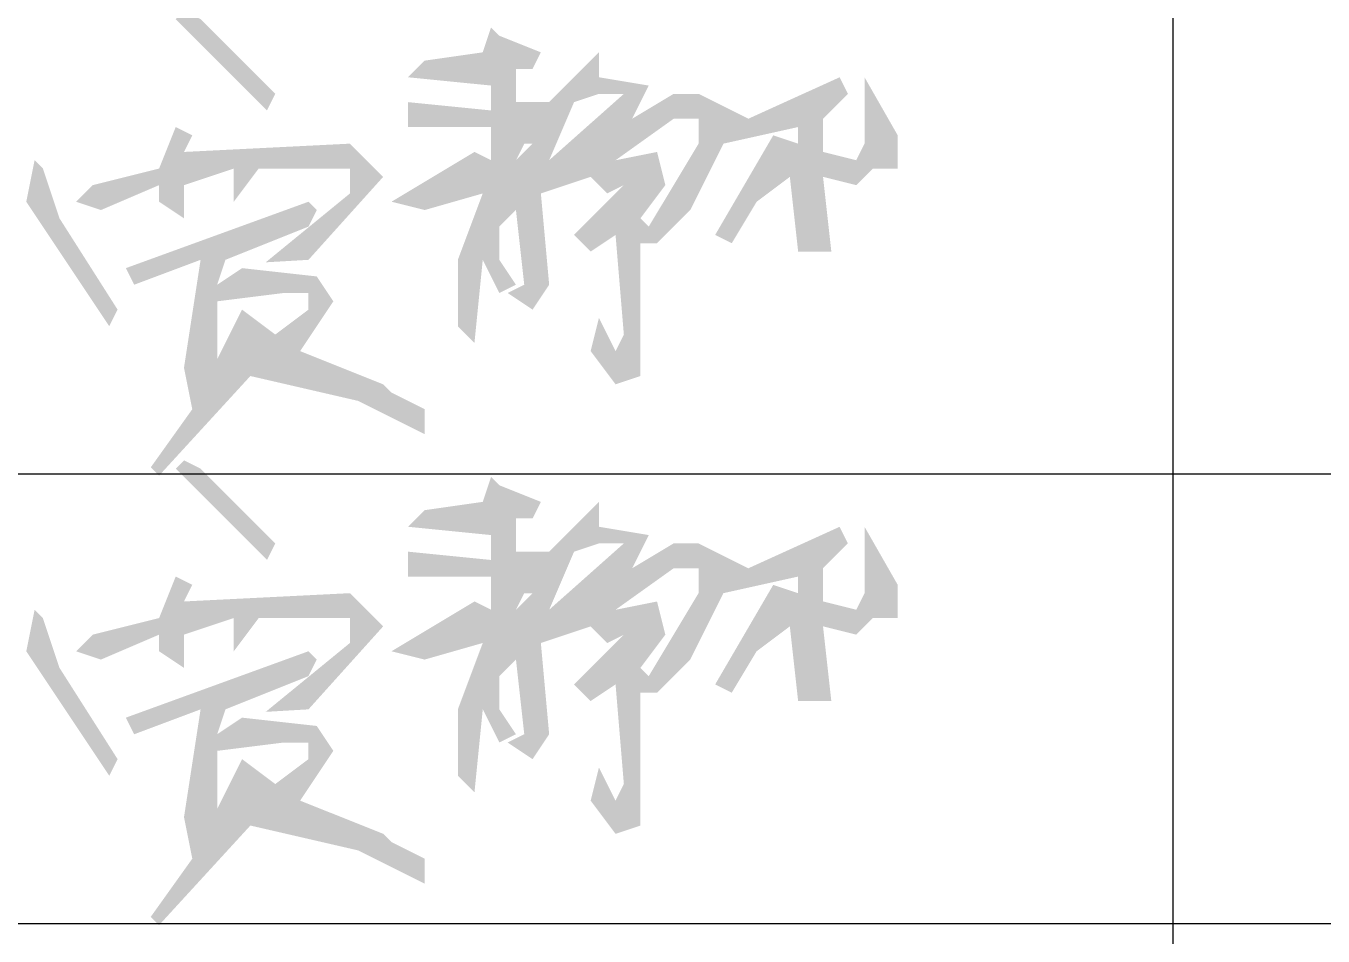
# Model space of a CAD drawing. Extents: x 5205853 to 5320510, y -422737 to -363337.
# Drawn here: x 5303351 to 5305226, y -420106 to -418789 of the extents above; entities that cross this region are included whole.
import ezdxf

# ---------------------------------------------------------------- set-up
doc = ezdxf.new("R2010")
doc.units = 0
doc.header["$LTSCALE"] = 1000
doc.header["$MEASUREMENT"] = 0
doc.layers.get('0').update_dxf_attribs({"linetype": 'CONTINUOUS'})

msp = doc.modelspace()

# ---------------------------------------------------------------- hatches: boundary and pattern name
h = msp.add_hatch(color=0)
h.dxf.hatch_style = 1
h.paths.add_polyline_path([(5303603.4, -418779.7), (5303579.4, -418767.7), (5303567.4, -418779.7), (5303699.4, -418911.7), (5303711.4, -418887.7)])
h = msp.add_hatch(color=0)
h.dxf.hatch_style = 1
h.paths.add_polyline_path([(5304095.4, -418827.7), (5304035.4, -418803.7), (5304023.4, -418791.7), (5304011.4, -418827.7), (5303927.4, -418839.7), (5303903.4, -418863.7), (5304023.4, -418875.7), (5304023.4, -418911.7), (5303903.4, -418899.7), (5303903.4, -418935.7), (5304023.4, -418935.7), (5304023.4, -418983.7), (5303999.4, -418971.7), (5303879.4, -419043.7), (5303927.4, -419055.7), (5304011.4, -419031.7), (5303975.4, -419127.7), (5303975.4, -419223.7), (5303999.4, -419247.7), (5304011.4, -419127.7), (5304035.4, -419175.7), (5304059.4, -419163.7), (5304035.4, -419127.7), (5304035.4, -419079.7), (5304059.4, -419055.7), (5304071.4, -419163.7), (5304047.4, -419175.7), (5304083.4, -419199.7), (5304107.4, -419163.7), (5304095.4, -419031.7), (5304167.4, -419007.7), (5304191.4, -419031.7), (5304215.4, -419019.7), (5304143.4, -419091.7), (5304167.4, -419115.7), (5304203.4, -419091.7), (5304215.4, -419235.7), (5304203.4, -419259.7), (5304179.4, -419211.7), (5304167.4, -419259.7), (5304203.4, -419307.7), (5304239.4, -419295.7), (5304239.4, -419103.7), (5304263.4, -419103.7), (5304311.4, -419055.7), (5304359.4, -418959.7), (5304467.4, -418935.7), (5304467.4, -418959.7), (5304431.4, -418947.7), (5304347.4, -419091.7), (5304371.4, -419103.7), (5304407.4, -419043.7), (5304455.4, -419007.7), (5304467.4, -419115.7), (5304515.4, -419115.7), (5304503.4, -419007.7), (5304551.4, -419019.7), (5304575.4, -418995.7), (5304611.4, -418995.7), (5304611.4, -418947.7), (5304563.4, -418863.7), (5304563.4, -418959.7), (5304551.4, -418983.7), (5304503.4, -418971.7), (5304503.4, -418923.7), (5304539.4, -418887.7), (5304527.4, -418863.7), (5304395.4, -418923.7), (5304323.4, -418887.7), (5304287.4, -418887.7), (5304227.4, -418923.7), (5304251.4, -418875.7), (5304179.4, -418863.7), (5304179.4, -418827.7), (5304107.4, -418899.7), (5304059.4, -418899.7), (5304059.4, -418851.7), (5304083.4, -418851.7)])
h.paths.add_polyline_path([(5304071.4, -418959.7), (5304083.4, -418959.7), (5304059.4, -418983.7)], flags=16)
h.paths.add_polyline_path([(5304143.4, -418899.7), (5304179.4, -418887.7), (5304215.4, -418887.7), (5304107.4, -418983.7)], flags=16)
h.paths.add_polyline_path([(5304203.4, -418983.7), (5304287.4, -418923.7), (5304323.4, -418923.7), (5304323.4, -418959.7), (5304251.4, -419079.7), (5304239.4, -419067.7), (5304275.4, -419019.7), (5304263.4, -418971.7)], flags=16)
h = msp.add_hatch(color=0)
h.dxf.hatch_style = 1
h.paths.add_polyline_path([(5303399.4, -419067.7), (5303375.4, -418995.7), (5303363.4, -418983.7), (5303351.4, -419043.7), (5303471.4, -419223.7), (5303483.4, -419199.7)])
h.paths.add_polyline_path([(5303543.4, -419019.7), (5303543.4, -419043.7), (5303579.4, -419067.7), (5303579.4, -419019.7), (5303651.4, -418995.7), (5303651.4, -419043.7), (5303687.4, -418995.7), (5303819.4, -418995.7), (5303819.4, -419031.7), (5303697.6, -419131.3), (5303759.4, -419127.7), (5303867.4, -419007.7), (5303819.4, -418959.7), (5303579.4, -418971.7), (5303591.4, -418947.7), (5303567.4, -418935.7), (5303543.4, -418995.7), (5303447.4, -419019.7), (5303423.4, -419043.7), (5303459.4, -419055.7)])
h.paths.add_polyline_path([(5303759.4, -419079.7), (5303771.4, -419055.7), (5303759.4, -419043.7), (5303495.4, -419139.7), (5303507.4, -419163.7), (5303603.4, -419127.7), (5303579.4, -419283.7), (5303591.4, -419343.7), (5303531.4, -419427.7), (5303543.4, -419439.7), (5303675.4, -419295.7), (5303831.4, -419331.7), (5303927.4, -419379.7), (5303927.4, -419343.7), (5303879.4, -419319.7), (5303867.4, -419307.7), (5303747.4, -419259.7), (5303795.4, -419187.7), (5303771.4, -419151.7), (5303663.4, -419139.7), (5303627.4, -419163.7), (5303639.4, -419127.7)])
h.paths.add_polyline_path([(5303627.4, -419187.7), (5303723.4, -419175.7), (5303759.4, -419175.7), (5303759.4, -419199.7), (5303711.4, -419235.7), (5303663.4, -419199.7), (5303627.4, -419271.7)], flags=16)
h = msp.add_hatch(color=0)
h.dxf.hatch_style = 1
h.paths.add_polyline_path([(5303603.4, -419429.7), (5303579.4, -419417.7), (5303567.4, -419429.7), (5303699.4, -419561.7), (5303711.4, -419537.7)])
h = msp.add_hatch(color=0)
h.dxf.hatch_style = 1
h.paths.add_polyline_path([(5304095.4, -419477.7), (5304035.4, -419453.7), (5304023.4, -419441.7), (5304011.4, -419477.7), (5303927.4, -419489.7), (5303903.4, -419513.7), (5304023.4, -419525.7), (5304023.4, -419561.7), (5303903.4, -419549.7), (5303903.4, -419585.7), (5304023.4, -419585.7), (5304023.4, -419633.7), (5303999.4, -419621.7), (5303879.4, -419693.7), (5303927.4, -419705.7), (5304011.4, -419681.7), (5303975.4, -419777.7), (5303975.4, -419873.7), (5303999.4, -419897.7), (5304011.4, -419777.7), (5304035.4, -419825.7), (5304059.4, -419813.7), (5304035.4, -419777.7), (5304035.4, -419729.7), (5304059.4, -419705.7), (5304071.4, -419813.7), (5304047.4, -419825.7), (5304083.4, -419849.7), (5304107.4, -419813.7), (5304095.4, -419681.7), (5304167.4, -419657.7), (5304191.4, -419681.7), (5304215.4, -419669.7), (5304143.4, -419741.7), (5304167.4, -419765.7), (5304203.4, -419741.7), (5304215.4, -419885.7), (5304203.4, -419909.7), (5304179.4, -419861.7), (5304167.4, -419909.7), (5304203.4, -419957.7), (5304239.4, -419945.7), (5304239.4, -419753.7), (5304263.4, -419753.7), (5304311.4, -419705.7), (5304359.4, -419609.7), (5304467.4, -419585.7), (5304467.4, -419609.7), (5304431.4, -419597.7), (5304347.4, -419741.7), (5304371.4, -419753.7), (5304407.4, -419693.7), (5304455.4, -419657.7), (5304467.4, -419765.7), (5304515.4, -419765.7), (5304503.4, -419657.7), (5304551.4, -419669.7), (5304575.4, -419645.7), (5304611.4, -419645.7), (5304611.4, -419597.7), (5304563.4, -419513.7), (5304563.4, -419609.7), (5304551.4, -419633.7), (5304503.4, -419621.7), (5304503.4, -419573.7), (5304539.4, -419537.7), (5304527.4, -419513.7), (5304395.4, -419573.7), (5304323.4, -419537.7), (5304287.4, -419537.7), (5304227.4, -419573.7), (5304251.4, -419525.7), (5304179.4, -419513.7), (5304179.4, -419477.7), (5304107.4, -419549.7), (5304059.4, -419549.7), (5304059.4, -419501.7), (5304083.4, -419501.7)])
h.paths.add_polyline_path([(5304071.4, -419609.7), (5304083.4, -419609.7), (5304059.4, -419633.7)], flags=16)
h.paths.add_polyline_path([(5304143.4, -419549.7), (5304179.4, -419537.7), (5304215.4, -419537.7), (5304107.4, -419633.7)], flags=16)
h.paths.add_polyline_path([(5304203.4, -419633.7), (5304287.4, -419573.7), (5304323.4, -419573.7), (5304323.4, -419609.7), (5304251.4, -419729.7), (5304239.4, -419717.7), (5304275.4, -419669.7), (5304263.4, -419621.7)], flags=16)
h = msp.add_hatch(color=0)
h.dxf.hatch_style = 1
h.paths.add_polyline_path([(5303399.4, -419717.7), (5303375.4, -419645.7), (5303363.4, -419633.7), (5303351.4, -419693.7), (5303471.4, -419873.7), (5303483.4, -419849.7)])
h.paths.add_polyline_path([(5303543.4, -419669.7), (5303543.4, -419693.7), (5303579.4, -419717.7), (5303579.4, -419669.7), (5303651.4, -419645.7), (5303651.4, -419693.7), (5303687.4, -419645.7), (5303819.4, -419645.7), (5303819.4, -419681.7), (5303697.6, -419781.3), (5303759.4, -419777.7), (5303867.4, -419657.7), (5303819.4, -419609.7), (5303579.4, -419621.7), (5303591.4, -419597.7), (5303567.4, -419585.7), (5303543.4, -419645.7), (5303447.4, -419669.7), (5303423.4, -419693.7), (5303459.4, -419705.7)])
h.paths.add_polyline_path([(5303759.4, -419729.7), (5303771.4, -419705.7), (5303759.4, -419693.7), (5303495.4, -419789.7), (5303507.4, -419813.7), (5303603.4, -419777.7), (5303579.4, -419933.7), (5303591.4, -419993.7), (5303531.4, -420077.7), (5303543.4, -420089.7), (5303675.4, -419945.7), (5303831.4, -419981.7), (5303927.4, -420029.7), (5303927.4, -419993.7), (5303879.4, -419969.7), (5303867.4, -419957.7), (5303747.4, -419909.7), (5303795.4, -419837.7), (5303771.4, -419801.7), (5303663.4, -419789.7), (5303627.4, -419813.7), (5303639.4, -419777.7)])
h.paths.add_polyline_path([(5303627.4, -419837.7), (5303723.4, -419825.7), (5303759.4, -419825.7), (5303759.4, -419849.7), (5303711.4, -419885.7), (5303663.4, -419849.7), (5303627.4, -419921.7)], flags=16)

# ---------------------------------------------------------------- linework, layer by layer
for p, q in [((5305009.6, -420737.3), (5305009.6, -417487.3)), ((5301509.6, -419437.3), (5307009.6, -419437.3)), ((5301509.6, -420087.3), (5319509.6, -420087.3))]:
    msp.add_line(p, q)

doc.saveas('drawing.dxf')
